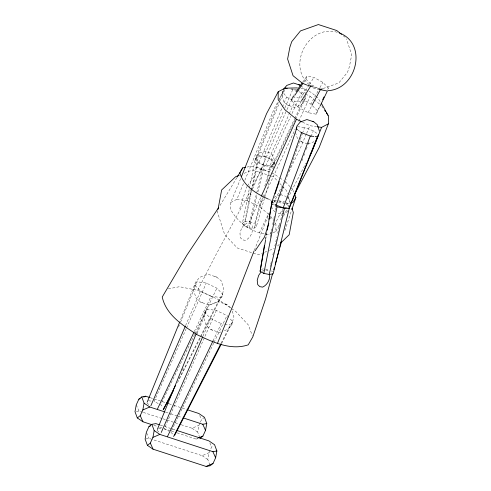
<?xml version="1.0" encoding="UTF-8"?>
<svg xmlns="http://www.w3.org/2000/svg" width="491" height="491" viewBox="0 0 491 491"><rect width="100%" height="100%" fill="white"/><g stroke="black" fill="none" stroke-linecap="round" stroke-linejoin="round"><path stroke-width="0.37" stroke-dasharray="2.46 1.84" d="M240.633 178.638L230.752 202.488L230.696 209.571C238.399 223.7 253.651 233.704 269.78 234.581L271.136 231.856M273.174 232.802L275.887 231.371L275.942 224.295L275.144 223.086M265.416 239.504L266.46 233.52M265.741 239.148L267.055 231.666M199.745 437.653L197.701 432.105L198.947 425.292L200.101 422.763M209.853 465.057L207.803 459.508L209.049 452.69L211.652 447.006L213.407 445.638M217.765 210.78L217.488 212.265L224.657 234.581L237.214 247.943L258.272 254.798L261.783 253.393M270.234 237.288L270.67 235.036M270.817 234.287L271.253 232.034M271.4 231.286L271.842 229.033M272.714 224.528L273.156 222.276M273.303 221.527L273.739 219.274M273.886 218.526L274.322 216.273M275.488 210.271L276.077 207.27M264.422 198.413L256.425 226.376L254.123 228.174L249.066 228.027L244.211 226.026L242.407 223.337L249.305 188.894M249.453 188.145L255.308 158.937L258.462 156.476L265.392 156.672L272.045 159.415L274.518 163.098L272.836 168.984M200.794 337.035L222.693 294.189L216.881 288.205L206.281 283.055L197.1 281.766L194.718 285.087L193.62 290.519L196.216 298.467L200.715 302.192L209.356 305.009L217.752 301.953L221.877 296.969L223.792 288.763L221.195 280.815L216.703 277.084L208.055 274.273L199.659 277.329L195.535 282.307L179.749 321.955M230.739 307.753L226.805 304.488L218.157 301.677L209.761 304.733L205.637 309.711L203.728 317.923L206.318 325.864L210.817 329.596L219.459 332.407L220.858 331.898M224.356 330.627L227.855 329.351L231.985 324.373L233.894 316.161L232.01 310.386M305.764 95.211L304.395 101.005L301.124 104.951L294.465 107.376L287.609 105.142L284.043 102.189L281.987 95.886L283.282 90.111M242.407 223.337L244.708 221.539L258.462 156.476M244.211 226.026L251.711 190.968M251.871 190.22L257.775 162.619L255.308 158.937M270.16 266.858L270.664 264.624M270.836 263.876L271.339 261.635M272.849 254.921L273.69 251.189M274.862 245.966L276.881 237.012M277.722 233.28L279.232 226.566M279.397 225.817L279.907 223.583M280.742 219.851L282.257 213.131M282.423 212.388L282.926 210.148M244.708 221.539L249.766 221.686L256.517 193.614M256.695 192.871L265.392 156.672M249.066 228.027L257.198 194.853M257.922 191.901L264.428 165.363L271.363 165.559L274.518 163.098M256.425 226.376L254.62 223.687L261.629 197.83M264.833 186.009L272.045 159.415M254.123 228.174L262.44 197.971M262.642 197.235L263.452 194.289M267.307 180.295L271.363 165.559M264.631 197.677L269.676 180.019M239.737 208.73L246.31 187.722L247.151 186.482M270.16 218.937L271.069 216.04M319.794 106.707L316.173 114.2L308.072 112.642L297.779 106.903L291.323 100.354L292.489 96.819L293.802 94.935M303.788 82.23L305.942 79.106L306.943 76.068L313.933 77.406L322.802 82.353L328.369 87.999L327.767 89.828M316.173 114.2L319.346 106.547M284.872 230.531L291.58 210.387M280.373 195.903L282.669 189.422M282.92 188.697L283.688 186.537M284.706 183.659L286.228 179.332M287.247 176.453L289.285 170.69M290.304 167.812L302.266 133.951M302.524 133.233L304.561 127.47L313.307 130.784L318.61 134.663M301.91 160.772L302.726 158.63M303.812 155.776L304.623 153.634M306.255 149.35L307.065 147.208M308.152 144.348L308.968 142.206M311.134 136.498L313.307 130.784M254.326 250.25L268.804 214.254M295.109 119.853L274.052 163.755L271.916 166.418L265.68 165.921L258.99 162.546L255.768 158.28L278.593 101.686M278.876 100.98L282.583 91.786L284.792 89.024M196.474 333.051L204.821 312.491L207.202 309.17L216.384 310.459L226.983 315.609L228.567 317.241M255.768 158.28L257.904 155.61L279.195 103.313M280.343 100.483L284.663 89.884M178.552 327.086L179.418 324.956M180.578 322.127L197.1 281.766M182.278 370.061L183.149 367.937M197.057 333.954L207.202 309.17M230.752 202.488L236.858 199.278L243.689 183.069M244.874 180.246L273.671 109.929L277.918 101.772M258.99 162.546L282.135 107.652M282.435 106.946L286.591 97.089L282.583 91.786M306.341 134.049L299.817 149.344L289.046 171.39M306.636 133.349L309.901 125.708L316.474 126.653M285.94 111.703L252.816 188.378M257.904 155.61L264.14 156.113L283.675 110.733M284.878 107.94L292.992 89.092L295.551 90.381M185.592 325.564L200.531 291.071L194.718 285.087M203.016 336.071L210.633 318.475L204.821 312.491M236.858 199.278L247.372 200.801L251.607 191.134M186.212 328.62L154.106 401.521L158.71 403.762M186.519 327.92L206.281 283.055M216.384 310.459L164.209 428.925L168.812 431.159M265.68 165.921L288.935 114.489M289.248 113.795L294.907 101.287L300.547 101.735M305.427 94.082L310.14 96.353L298.154 122.67M247.157 227.216L260.96 196.916M200.396 422.131L201.549 419.602L203.888 417.78M268.78 214.291L259.481 206.643L263.888 197.063M264.201 196.382L295.287 128.894M274.052 163.755L270.829 159.483L290.721 116.281M292.004 113.495L301.308 93.284L298.111 91.67M271.916 166.418L294.483 119.061M294.809 118.38L302.659 101.907L305.31 98.593L304.42 97.414M194.338 331.505L211.13 296.22L220.312 297.509L222.693 294.189M213.002 340.92L221.238 323.624L224.062 324.017M295.441 119.172L305.31 98.593M259.266 233.059L268.743 213.272M273.64 203.035L281.638 186.549M194.602 334.396L160.686 404.719L163.264 407.37M194.933 333.708L216.881 288.205M213.683 343.184L170.788 432.123L173.366 434.774M214.015 342.497L226.983 315.609M327.7 89.374L328.369 87.999M286.947 109.659L294.668 93.959M274.512 225.05L282.626 208.712M275.887 231.371L280.017 223.166M283.467 216.322L287.597 208.11M287.941 207.423L290.353 202.636M179.092 378.506L200.224 336.986M200.567 336.304L220.312 297.509M221.067 343.289L230.414 324.913L232.795 321.593L229.101 317.781M177.503 382.593L200.445 337.71M221.674 343.356L232.795 321.593M168.309 288.831L179.473 286.719L197.683 290.316L215.175 256.204L250.606 190.404M250.956 189.722L261.813 168.609L274.279 174.102L279.25 177.509M287.701 198.505L305.819 163.3M279.336 99.053L283.939 90.209M308.072 112.642L311.693 105.89M317.339 110.665L310.889 104.117L318.469 90.264M319.917 87.631L322.802 82.353M236.901 177.656L219.557 206.251M297.779 106.903L301.008 101.692M309.078 85.035L300.59 98.378L292.489 96.819M309.483 84.397L313.933 77.406M247.574 185.862L255.596 174.084M291.323 100.354L294.33 95.978M302.566 82.353L306.943 76.068M274.254 197.591L275.132 196.535L279.815 194.829M287.99 210.651L286.67 212.241L281.318 214.186L276.494 212.621M279.324 244.383L276.679 246.758M262.126 271.314L264.44 269.786M181.142 424.721L192.042 428.269L198.947 425.292M177.122 432.896L196.019 439.046L198.088 438.156M145.772 438.985L149.092 438.402L202.145 455.673L209.049 452.69M244.101 173.335L252.534 169.972L270.682 175.876M264.594 252.27L266.699 251.429M269.51 250.306L274.426 248.342M307.943 143.937L313.939 141.758M323.06 88.552L338.827 82.936L347.56 72.189L349.42 66.623L351.685 54.857L346.474 38.869M247.004 167.057L250.557 166.381L261.813 168.609M285.94 203.679L290.212 202.869M136.332 411.47L138.99 411.004L142.623 412.182M196.019 439.046L198.008 438.696M274.058 201.04L276.721 200.623M261.507 269.215L263.452 268.908M291.58 88.975L292.992 89.092M297.491 126.66L304.561 127.47M272.91 200.297L276.464 200.702M224.768 324.121L230.414 324.913M148.405 400.724L151.259 401.122M158.513 428.127L161.361 428.526M300.965 88.417L303.819 88.828L311.22 92.4L315.29 95.745M290.838 89.018L296.681 89.859M265.864 270.025L267.288 270.265L268.865 271.83M278.87 200.801L284.774 201.942M265.447 269.068L269.491 269.847M285.228 203.814L273.972 201.586L271.897 200.672M313.847 87.165L318.082 88.454M287.609 105.142L289.156 105.645M300.069 140.862L302.64 142.212M259.813 169.027L265.324 170.819L270.682 168.867L273.315 165.694L274.537 160.459L272.879 155.389L270.013 153.008L264.496 151.216L259.138 153.161L256.505 156.341L255.289 161.576L256.94 166.645L259.813 169.027L261.059 169.432M214.745 276.451L216.703 277.084M224.847 303.855L226.805 304.488M200.715 302.192L202.666 302.83M210.817 329.596L212.769 330.228M337.231 32.271C308.465 24.022 286.56 65.573 309.262 84.759M313.326 88.006L318.812 89.792M301.087 141.703L307.28 143.722M271.406 176.116L273.585 176.821L277.771 181.277M280.49 194.583L286.001 196.375M150.117 397.642L165.381 402.608M169.014 403.792L173.372 405.21M174.102 405.443L186.457 409.469M165.719 412.207L170.082 413.625M170.807 413.858L177.349 415.987M178.073 416.227L181.707 417.405M143.347 412.422L162.245 418.571M162.969 418.805L180.412 424.482M160.219 425.04L163.853 426.225M164.583 426.464L171.85 428.827M172.574 429.066L175.483 430.012M153.867 425.329L156.77 426.274M159.679 427.219L163.313 428.404M164.037 428.643L170.58 430.767M171.31 431.006L176.392 432.663M278.593 200.942L284.221 203.078M257.775 162.619L264.428 165.363M249.766 221.686L254.62 223.687M269.129 199.45L271.204 200.365M197.683 290.316L217.832 299.203L230.948 308.182M297.356 90.184L304.758 93.756M302.499 122.136L309.901 125.708M247.372 200.801L259.481 206.643M200.531 291.071L211.13 296.22M210.633 318.475L221.238 323.624M286.591 97.089L294.907 101.287M264.14 156.113L270.829 159.483M317.843 88.288L311.503 84.759L305.942 79.106M301.879 99.096L310.889 104.117M286.057 202.654L289.254 204.44M271.357 270.891L272.603 271.584M192.042 428.269L197.701 432.105M202.145 455.673L207.803 459.508M279.876 177.938L283.608 180.492M231.568 308.612L235.938 311.607L248.415 325.073L252.276 335.549M298.012 130.127L299.78 131.422M286.241 204.053L288.677 205.839M343.283 35.769L345.056 37.193M315.866 96.224L317.609 97.654L320.463 101.956M310.14 96.353L313.626 99.219M314.203 99.698L320.015 104.473M300.799 85.655L303.855 88.19L305.684 93.793M286.572 196.854L288.868 198.757L290.525 203.826M275.23 211.922L272.935 210.019L272.223 207.84M146.932 402.786L149.51 405.437M157.034 430.184L160.127 433.369M279.864 183.505L281.957 185.733M282.485 186.285L286.143 190.183L287.303 193.785M285.474 181.774L290.101 186.77M290.617 187.323L293.188 190.103L293.925 192.104M301.308 93.284L303.978 96.825M321.758 105.909L324.263 109.677M270.737 216.451L273.143 220.072M199.72 415.527L201.549 419.602M209.829 442.931L211.652 447.006M136.246 404.885L138.99 411.004M146.656 432.964L149.092 438.402M295.465 132.447L297.521 138.75M288.456 197.382L290.31 203.145M241.388 228.665L239.97 233.489L240.443 237.773L242.542 239.866L245.39 240.345C250.84 237.853 253.583 231.286 252.141 225.584L250.042 223.491L247.194 223.012L243.72 225.308L241.388 228.665"/><path stroke-width="0.74" d="M297.393 87.901L285.001 88.171L278.213 91.737L278.151 99.599L284.823 109.659L296.447 119.215L301.824 121.811M294.858 193.773L319.211 147.374L328.369 123.83L328.43 115.968L321.28 103.19M289.819 206.103L273.113 273.837L269.221 274.457L263.833 273.413L260.101 271.327L264.379 245.488M267.319 230.169L272.063 201.359L269.455 216.316M268.933 219.305L269.197 217.814M260.101 271.327L265.613 239.896M141.77 396.918L138.849 399.201L136.246 404.885L135 411.703L137.302 417.945L140.223 415.662L142.826 409.979L144.072 403.16L141.77 396.918L145.753 396.219L149.393 397.403M151.872 424.322L148.957 426.599L146.355 432.289L145.109 439.101L147.41 445.343L150.326 443.066L152.928 437.383L154.174 430.564L151.872 424.322L155.862 423.623L159.495 424.807M200.003 438.346L202.924 436.069L205.526 430.386L206.772 423.567L204.471 417.325L198.806 413.49L187.181 409.703M147.41 445.343L153.069 449.185L206.122 466.45L210.105 465.75L213.026 463.473L215.629 457.79L216.875 450.971L214.573 444.729L208.914 440.887L176.208 430.245M218.041 209.295L221.637 189.986L235.674 176.705L239.185 175.305M263.833 273.413L277.028 206.834L275.107 205.76M269.221 274.457L284.412 208.258L286.413 207.939M273.769 269.719L274.322 267.503M272.554 273.837L265.594 298.859L252.791 336.943L248.201 344.854C230.635 350.758 212.904 342.086 197.192 334.764C182.879 325.349 166.124 315.007 162.233 297.024L186.942 255.099L218.71 207.521M275.212 264.268L281.558 241.455M296.337 128.139L296.981 125.935L300.253 121.983L306.912 119.559L313.767 121.793L317.333 124.751L319.389 131.054M268.798 223.282L264.496 237.049L255.203 250.686M296.871 127.746L271.904 202.04L273.125 202.93M275.077 193.798L279.176 181.523M291.82 209.669L295.895 197.437L294.668 194.105M288.892 208.479L317.364 136.836L318.61 134.663L289.899 206.729L288.892 208.479L283.209 207.828L276.175 205.164L301.548 132.711L300.369 131.852M283.209 207.828L310.3 136.025L313.829 136.43M254.056 250.962L233.164 304.997L217.341 343.651M328.369 123.83L321.58 127.396L312.086 151.118L309.999 155.174M147.22 402.074L179.46 322.667M157.323 429.478L196.185 333.757M241.504 176.533L266.552 113.673L278.213 91.737M150.841 405.793L185.291 326.263M161.251 432.491L202.709 336.777M261.273 196.228L296.447 119.215M157.445 409.003L194.006 332.198M167.548 436.407L213.002 340.92M320.126 106.025L327.362 91.044L320.377 89.7L318.475 88.644M322.685 99.679L324.023 96.93M163.159 409.813L175.631 385.312M173.611 436.536L220.717 343.97M173.679 390.075L163.552 409.463M174.747 435.155L221.324 344.031M312.055 105.221L320.377 89.7M245.58 167.321L242.732 167.861L239.896 172.752C243.413 186.046 256.578 193.939 268.436 199.143M295.895 197.437L293.053 202.335L290.924 202.734M237.294 176.999L242.732 167.861M301.413 101.042L311.098 85.409M294.76 95.352L302.929 83.482M260.966 272.075L258.634 275.439L257.216 280.263L257.689 284.547L259.788 286.64L262.636 287.118C267.288 284.952 270.338 279.575 269.627 274.494M295.993 91.786L302.125 82.985M283.497 89.374L286.775 85.422L293.434 82.997L300.289 85.231L298.737 84.728M280.416 243.315L289.162 234.784L293.317 212.499L291.93 208.184M138.849 399.201L140.23 398.606M143.685 397.115L145.753 396.219M142.826 409.979L149.73 407.002L164.994 411.967M148.957 426.599L150.338 426.004M152.928 437.383L159.833 434.406L212.885 451.671L216.875 450.971M198.781 437.855L202.924 436.069M206.122 466.45L213.026 463.473M322.342 88.803L320.905 89.313L319.494 88.883M183.161 417.884L202.783 424.267L206.772 423.567M327.963 90.694C356.908 89.129 367.925 43.521 339.287 32.94M315.247 136.596L317.364 136.836M285.001 88.171L287.192 88.49M317.204 126.764L321.58 127.396M277.028 206.834L281.46 207.687M282.939 207.969L284.412 208.258M307.495 85.225L313.141 86.95M312.215 121.289L313.767 121.793M166.83 403.08L168.284 403.553M137.302 417.945L142.967 421.781L151.682 424.617M301.548 132.711L310.3 136.025M306.789 85.011L302.505 83.323L293.053 75.724L287.609 59.006L289.868 47.24L291.728 41.674L300.461 30.927L318.383 24.55L336.789 30.54L341.509 34.339M271.91 203.974L273.192 204.686M144.072 403.16L149.73 407.002M154.174 430.564L159.833 434.406M296.245 128.832L297.423 129.698M274.954 204.268L276.175 205.164M324.68 110.309L325.508 111.567M326.343 112.82L328.013 115.336M202.783 424.267L205.526 430.386M212.885 451.671L215.629 457.79M140.223 415.662L142.967 421.781M150.326 443.066L153.069 449.185"/></g></svg>
